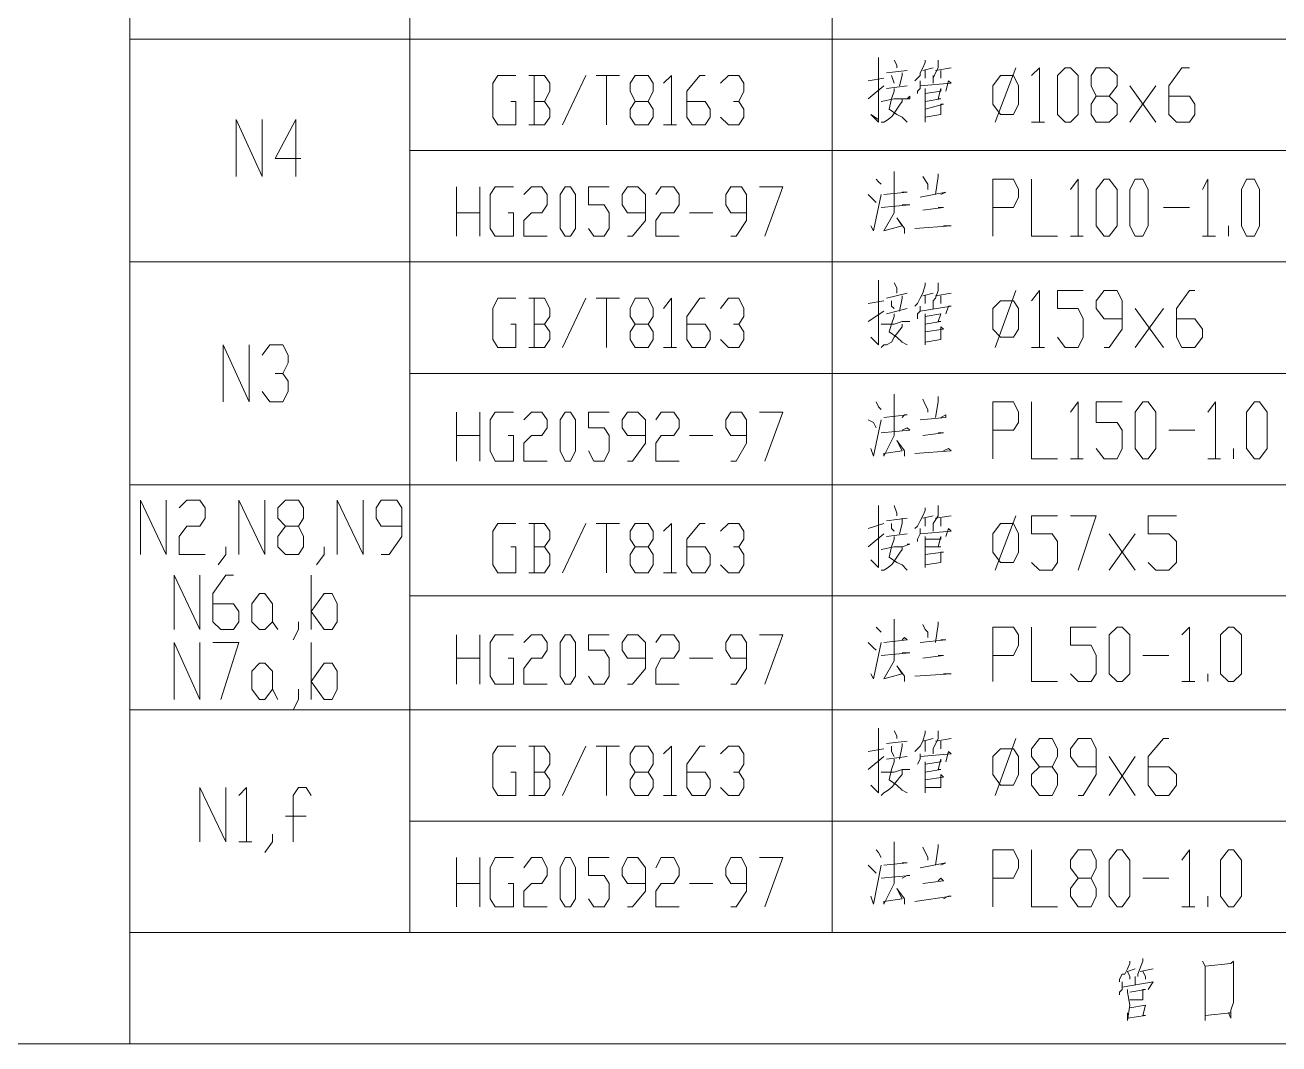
# Model space of a CAD drawing. Extents: x 14941 to 23337, y 2870 to 15192.
# Drawn here: x 17815 to 19161, y 2870 to 3964 of the extents above; entities that cross this region are included whole.
import ezdxf

# ---------------------------------------------------------------- set-up
doc = ezdxf.new("R2010")
doc.units = 0
doc.header["$LTSCALE"] = 8
doc.layers.add('1', color=1, linetype='Continuous')

msp = doc.modelspace()

# ---------------------------------------------------------------- linework, layer by layer
at = {"layer": '1', "color": 0, "lineweight": 18}
for points in [[(17927.9, 4911.1), (17927.9, 3948.9)], [(17927.9, 3948.9), (17927.9, 3709.7)], [(17927.9, 3709.7), (17927.9, 3470.5)], [(17927.9, 3470.5), (17927.9, 3228.6)], [(17927.9, 3228.6), (17927.9, 2989.4)], [(17927.9, 2989.4), (17927.9, 2869.9)], [(23334.1, 2869.9), (14941.2, 2869.9)]]:
    msp.add_lwpolyline(points, dxfattribs=at)
at = {"layer": '1', "color": 0, "lineweight": 5}
for points in [[(18681.6, 4791.5), (18681.6, 3948.9)], [(20633.8, 4671.9), (18228.3, 4671.9), (18228.3, 3948.9)], [(20631, 3948.9), (17927.9, 3948.9)], [(20631, 3948.9), (17927.9, 3948.9)], [(18228.3, 3709.7), (18228.3, 3948.9)], [(18681.6, 3709.7), (18681.6, 3948.9)], [(18731.6, 3929.4), (18731.6, 3926.6), (18731.6, 3926.6), (18731.6, 3882.1), (18731.6, 3859.9), (18723.3, 3868.2), (18731.6, 3862.6)], [(18748.3, 3926.6), (18751.1, 3921), (18751.1, 3918.3)], [(18781.7, 3926.6), (18781.7, 3923.8), (18778.9, 3918.3), (18776.1, 3912.7), (18776.1, 3909.9), (18773.3, 3907.1), (18770.6, 3904.4)], [(18778.9, 3915.5), (18790, 3918.3)], [(18795.6, 3926.6), (18795.6, 3923.8), (18795.6, 3918.3), (18792.8, 3912.7), (18790, 3907.1)], [(18792.8, 3915.5), (18809.5, 3918.3)], [(18856.8, 3859.9), (18879, 3918.3)], [(18895.7, 3909.9), (18904.1, 3918.3), (18904.1, 3859.9)], [(18931.9, 3859.9), (18923.5, 3868.2), (18923.5, 3909.9), (18931.9, 3918.3), (18937.4, 3918.3), (18945.8, 3909.9), (18945.8, 3868.2), (18937.4, 3859.9), (18931.9, 3859.9)], [(18965.2, 3859.9), (18959.7, 3868.2), (18959.7, 3879.3), (18965.2, 3887.7), (18979.1, 3887.7), (18987.5, 3898.8), (18987.5, 3909.9), (18979.1, 3918.3), (18965.2, 3918.3), (18959.7, 3909.9), (18959.7, 3898.8), (18965.2, 3887.7)], [(19043.1, 3887.7), (19065.3, 3887.7), (19070.9, 3879.3), (19070.9, 3868.2), (19065.3, 3859.9), (19051.4, 3859.9), (19043.1, 3868.2), (19043.1, 3898.8), (19057, 3918.3), (19065.3, 3918.3)], [(18336.7, 3882.1), (18342.3, 3882.1), (18342.3, 3857.1), (18322.8, 3857.1), (18317.3, 3865.4), (18317.3, 3901.6), (18322.8, 3909.9), (18342.3, 3909.9)], [(18372.9, 3882.1), (18378.5, 3893.2), (18378.5, 3901.6), (18372.9, 3909.9), (18356.2, 3909.9)], [(18361.8, 3909.9), (18361.8, 3857.1)], [(18392.4, 3857.1), (18417.4, 3909.9)], [(18428.5, 3909.9), (18453.5, 3909.9)], [(18439.6, 3909.9), (18439.6, 3857.1)], [(18470.2, 3857.1), (18464.7, 3865.4), (18464.7, 3873.8), (18470.2, 3882.1), (18484.1, 3882.1), (18489.7, 3893.2), (18489.7, 3901.6), (18484.1, 3909.9), (18470.2, 3909.9), (18464.7, 3901.6), (18464.7, 3893.2), (18470.2, 3882.1)], [(18500.8, 3901.6), (18509.2, 3909.9), (18509.2, 3857.1)], [(18525.8, 3882.1), (18545.3, 3882.1), (18550.9, 3873.8), (18550.9, 3865.4), (18545.3, 3857.1), (18531.4, 3857.1), (18525.8, 3865.4), (18525.8, 3893.2), (18539.8, 3909.9), (18545.3, 3909.9)], [(18562, 3901.6), (18570.3, 3909.9), (18581.5, 3909.9), (18587, 3901.6), (18587, 3893.2), (18581.5, 3882.1), (18575.9, 3882.1)], [(18720.5, 3904.4), (18737.2, 3907.1)], [(18740, 3912.7), (18762.2, 3915.5)], [(18745.5, 3909.9), (18748.3, 3901.6)], [(18756.7, 3912.7), (18756.7, 3909.9), (18753.9, 3898.8)], [(18776.1, 3904.4), (18776.1, 3896), (18773.3, 3893.2), (18773.3, 3893.2), (18773.3, 3890.5)], [(18776.1, 3898.8), (18809.5, 3901.6), (18806.7, 3904.4), (18803.9, 3893.2)], [(18781.7, 3915.5), (18781.7, 3909.9), (18781.7, 3907.1)], [(18790, 3909.9), (18790, 3904.4), (18790, 3901.6)], [(18798.4, 3915.5), (18798.4, 3909.9), (18798.4, 3907.1)], [(18862.3, 3868.2), (18854, 3879.3), (18854, 3898.8), (18862.3, 3909.9), (18876.2, 3909.9), (18881.8, 3898.8), (18881.8, 3879.3), (18876.2, 3868.2), (18862.3, 3868.2)], [(18720.5, 3884.9), (18737.2, 3898.8)], [(18740, 3896), (18762.2, 3898.8)], [(18748.3, 3896), (18748.3, 3893.2), (18745.5, 3884.9), (18742.8, 3873.8), (18751.1, 3868.2), (18756.7, 3865.4), (18762.2, 3859.9)], [(18781.7, 3896), (18781.7, 3859.9), (18781.7, 3868.2)], [(18781.7, 3890.5), (18798.4, 3893.2), (18798.4, 3896), (18795.6, 3884.9), (18798.4, 3884.9), (18781.7, 3882.1)], [(19001.4, 3859.9), (19029.2, 3898.8)], [(19001.4, 3898.8), (19029.2, 3859.9)], [(18356.2, 3857.1), (18372.9, 3857.1), (18378.5, 3865.4), (18378.5, 3873.8), (18372.9, 3882.1), (18361.8, 3882.1)], [(18484.1, 3882.1), (18489.7, 3873.8), (18489.7, 3865.4), (18484.1, 3857.1), (18470.2, 3857.1)], [(18581.5, 3882.1), (18587, 3873.8), (18587, 3865.4), (18581.5, 3857.1), (18570.3, 3857.1), (18562, 3865.4)], [(18734.4, 3882.1), (18748.3, 3884.9), (18756.7, 3884.9), (18765, 3884.9), (18765, 3887.7), (18762.2, 3884.9)], [(18781.7, 3873.8), (18801.2, 3879.3), (18798.4, 3879.3), (18798.4, 3868.2), (18798.4, 3868.2), (18781.7, 3865.4)], [(18979.1, 3887.7), (18987.5, 3879.3), (18987.5, 3868.2), (18979.1, 3859.9), (18965.2, 3859.9)], [(18042, 3801.5), (18042, 3862.6), (18069.8, 3801.5), (18069.8, 3862.6)], [(18111.5, 3820.9), (18083.7, 3820.9), (18105.9, 3862.6), (18105.9, 3801.5)], [(18500.8, 3857.1), (18514.7, 3857.1)], [(18895.7, 3859.9), (18909.6, 3859.9)], [(20631, 3829.3), (18228.3, 3829.3)], [(18728.9, 3798.7), (18731.6, 3795.9), (18734.4, 3793.1)], [(18748.3, 3807), (18748.3, 3801.5), (18748.3, 3768.1), (18748.3, 3762.5), (18737.2, 3743.1), (18737.2, 3743.1), (18756.7, 3748.6), (18751.1, 3757), (18759.4, 3745.8), (18759.4, 3740.3)], [(18778.9, 3801.5), (18784.5, 3793.1), (18784.5, 3787.6)], [(18795.6, 3804.2), (18795.6, 3801.5), (18792.8, 3782)], [(18854, 3737.5), (18854, 3798.7), (18876.2, 3798.7), (18881.8, 3787.6), (18881.8, 3779.2), (18876.2, 3768.1), (18854, 3768.1)], [(18895.7, 3798.7), (18895.7, 3737.5), (18923.5, 3737.5)], [(18937.4, 3787.6), (18945.8, 3798.7), (18945.8, 3737.5)], [(18973.6, 3737.5), (18965.2, 3748.6), (18965.2, 3787.6), (18973.6, 3798.7), (18979.1, 3798.7), (18987.5, 3787.6), (18987.5, 3748.6), (18979.1, 3737.5), (18973.6, 3737.5)], [(19006.9, 3737.5), (19001.4, 3748.6), (19001.4, 3787.6), (19006.9, 3798.7), (19015.3, 3798.7), (19020.8, 3787.6), (19020.8, 3748.6), (19015.3, 3737.5), (19006.9, 3737.5)], [(19079.2, 3787.6), (19084.8, 3798.7), (19084.8, 3737.5)], [(19126.5, 3737.5), (19121, 3748.6), (19121, 3787.6), (19126.5, 3798.7), (19134.9, 3798.7), (19140.4, 3787.6), (19140.4, 3748.6), (19134.9, 3737.5), (19126.5, 3737.5)], [(18278.3, 3737.5), (18278.3, 3790.3)], [(18303.4, 3790.3), (18303.4, 3737.5)], [(18334, 3762.5), (18339.5, 3762.5), (18339.5, 3737.5), (18320.1, 3737.5), (18314.5, 3745.8), (18314.5, 3782), (18320.1, 3790.3), (18339.5, 3790.3)], [(18350.6, 3782), (18359, 3790.3), (18370.1, 3790.3), (18375.7, 3782), (18375.7, 3770.9), (18370.1, 3762.5), (18359, 3762.5), (18350.6, 3754.2), (18350.6, 3737.5), (18375.7, 3737.5)], [(18395.1, 3737.5), (18389.6, 3745.8), (18389.6, 3782), (18395.1, 3790.3), (18400.7, 3790.3), (18406.3, 3782), (18406.3, 3745.8), (18400.7, 3737.5), (18395.1, 3737.5)], [(18420.2, 3745.8), (18425.7, 3737.5), (18436.9, 3737.5), (18442.4, 3745.8), (18442.4, 3762.5), (18436.9, 3770.9), (18420.2, 3770.9), (18420.2, 3790.3), (18442.4, 3790.3)], [(18461.9, 3737.5), (18467.4, 3737.5), (18481.4, 3754.2), (18481.4, 3782), (18473, 3790.3), (18461.9, 3790.3), (18456.3, 3782), (18456.3, 3770.9), (18461.9, 3762.5), (18481.4, 3762.5)], [(18492.5, 3782), (18498, 3790.3), (18511.9, 3790.3), (18517.5, 3782), (18517.5, 3770.9), (18511.9, 3762.5), (18498, 3762.5), (18492.5, 3754.2), (18492.5, 3737.5), (18517.5, 3737.5)], [(18573.1, 3737.5), (18578.7, 3737.5), (18589.8, 3754.2), (18589.8, 3782), (18584.2, 3790.3), (18573.1, 3790.3), (18567.6, 3782), (18567.6, 3770.9), (18573.1, 3762.5), (18589.8, 3762.5)], [(18603.7, 3790.3), (18628.7, 3790.3), (18609.3, 3737.5)], [(18737.2, 3782), (18762.2, 3784.8), (18759.4, 3784.8), (18756.7, 3784.8)], [(18776.1, 3779.2), (18803.9, 3784.8), (18803.9, 3784.8), (18798.4, 3782)], [(18720.5, 3782), (18726.1, 3776.4), (18728.9, 3773.7)], [(18723.3, 3748.6), (18726.1, 3743.1), (18734.4, 3782)], [(18734.4, 3768.1), (18765, 3770.9), (18762.2, 3770.9), (18756.7, 3770.9)], [(18278.3, 3762.5), (18303.4, 3762.5)], [(18528.6, 3762.5), (18553.7, 3762.5)], [(18778.9, 3765.3), (18801.2, 3768.1), (18795.6, 3768.1)], [(19037.5, 3768.1), (19065.3, 3768.1)], [(18770.6, 3745.8), (18809.5, 3748.6), (18806.7, 3748.6), (18801.2, 3748.6)], [(19107.1, 3737.5), (19107.1, 3748.6)], [(18937.4, 3737.5), (18951.3, 3737.5)], [(19079.2, 3737.5), (19093.2, 3737.5)], [(20631, 3709.7), (17927.9, 3709.7)], [(20631, 3709.7), (17927.9, 3709.7)], [(18228.3, 3470.5), (18228.3, 3709.7)], [(18681.6, 3470.5), (18681.6, 3709.7)], [(18731.6, 3690.2), (18731.6, 3684.7), (18731.6, 3687.4), (18731.6, 3643), (18731.6, 3620.7), (18723.3, 3629), (18731.6, 3620.7)], [(18740, 3670.8), (18762.2, 3676.3)], [(18748.3, 3687.4), (18751.1, 3681.9), (18751.1, 3676.3)], [(18781.7, 3687.4), (18781.7, 3684.7), (18778.9, 3676.3), (18776.1, 3670.8), (18776.1, 3670.8), (18773.3, 3665.2), (18770.6, 3662.4)], [(18778.9, 3673.5), (18790, 3676.3)], [(18795.6, 3687.4), (18795.6, 3684.7), (18795.6, 3679.1), (18792.8, 3670.8), (18790, 3668)], [(18792.8, 3673.5), (18809.5, 3676.3)], [(18856.8, 3617.9), (18879, 3679.1)], [(18895.7, 3668), (18904.1, 3679.1), (18904.1, 3617.9)], [(18923.5, 3629), (18931.9, 3617.9), (18945.8, 3617.9), (18951.3, 3629), (18951.3, 3648.5), (18945.8, 3659.6), (18923.5, 3659.6), (18923.5, 3679.1), (18951.3, 3679.1)], [(18973.6, 3617.9), (18979.1, 3617.9), (18993, 3637.4), (18993, 3668), (18987.5, 3679.1), (18973.6, 3679.1), (18965.2, 3668), (18965.2, 3659.6), (18973.6, 3648.5), (18993, 3648.5)], [(19051.4, 3648.5), (19070.9, 3648.5), (19079.2, 3637.4), (19079.2, 3629), (19070.9, 3617.9), (19057, 3617.9), (19051.4, 3629), (19051.4, 3659.6), (19065.3, 3679.1), (19070.9, 3679.1)], [(18336.7, 3643), (18342.3, 3643), (18342.3, 3617.9), (18322.8, 3617.9), (18317.3, 3626.3), (18317.3, 3659.6), (18322.8, 3670.8), (18342.3, 3670.8)], [(18372.9, 3643), (18378.5, 3651.3), (18378.5, 3659.6), (18372.9, 3670.8), (18356.2, 3670.8)], [(18361.8, 3670.8), (18361.8, 3617.9)], [(18392.4, 3617.9), (18417.4, 3670.8)], [(18428.5, 3670.8), (18453.5, 3670.8)], [(18439.6, 3670.8), (18439.6, 3617.9)], [(18470.2, 3617.9), (18464.7, 3626.3), (18464.7, 3634.6), (18470.2, 3643), (18484.1, 3643), (18489.7, 3651.3), (18489.7, 3659.6), (18484.1, 3670.8), (18470.2, 3670.8), (18464.7, 3659.6), (18464.7, 3651.3), (18470.2, 3643)], [(18500.8, 3659.6), (18509.2, 3670.8), (18509.2, 3617.9)], [(18525.8, 3643), (18545.3, 3643), (18550.9, 3634.6), (18550.9, 3626.3), (18545.3, 3617.9), (18531.4, 3617.9), (18525.8, 3626.3), (18525.8, 3651.3), (18539.8, 3670.8), (18545.3, 3670.8)], [(18562, 3659.6), (18570.3, 3670.8), (18581.5, 3670.8), (18587, 3659.6), (18587, 3651.3), (18581.5, 3643), (18575.9, 3643)], [(18720.5, 3665.2), (18737.2, 3668)], [(18745.5, 3668), (18745.5, 3662.4), (18748.3, 3659.6)], [(18756.7, 3673.5), (18756.7, 3670.8), (18753.9, 3656.9)], [(18776.1, 3662.4), (18776.1, 3656.9), (18773.3, 3654.1), (18773.3, 3651.3), (18773.3, 3648.5)], [(18776.1, 3656.9), (18809.5, 3662.4), (18806.7, 3662.4), (18803.9, 3654.1)], [(18781.7, 3673.5), (18781.7, 3670.8), (18781.7, 3665.2)], [(18790, 3668), (18790, 3665.2), (18790, 3659.6)], [(18798.4, 3673.5), (18798.4, 3670.8), (18798.4, 3665.2)], [(18862.3, 3629), (18854, 3637.4), (18854, 3659.6), (18862.3, 3668), (18876.2, 3668), (18881.8, 3659.6), (18881.8, 3637.4), (18876.2, 3629), (18862.3, 3629)], [(18720.5, 3645.7), (18737.2, 3656.9)], [(18740, 3654.1), (18762.2, 3659.6)], [(18748.3, 3654.1), (18748.3, 3651.3), (18745.5, 3643), (18742.8, 3634.6), (18751.1, 3629), (18756.7, 3623.5), (18762.2, 3620.7)], [(18781.7, 3654.1), (18781.7, 3620.7), (18781.7, 3629)], [(18781.7, 3651.3), (18798.4, 3654.1), (18798.4, 3654.1), (18795.6, 3645.7), (18798.4, 3645.7), (18781.7, 3643)], [(19006.9, 3617.9), (19037.5, 3659.6)], [(19006.9, 3659.6), (19037.5, 3617.9)], [(18356.2, 3617.9), (18372.9, 3617.9), (18378.5, 3626.3), (18378.5, 3634.6), (18372.9, 3643), (18361.8, 3643)], [(18484.1, 3643), (18489.7, 3634.6), (18489.7, 3626.3), (18484.1, 3617.9), (18470.2, 3617.9)], [(18581.5, 3643), (18587, 3634.6), (18587, 3626.3), (18581.5, 3617.9), (18570.3, 3617.9), (18562, 3626.3)], [(18734.4, 3643), (18748.3, 3643), (18756.7, 3645.7), (18765, 3645.7), (18762.2, 3645.7)], [(18756.7, 3643), (18756.7, 3640.2), (18748.3, 3629), (18745.5, 3623.5), (18740, 3620.7), (18737.2, 3620.7), (18734.4, 3617.9)], [(18781.7, 3634.6), (18801.2, 3637.4), (18798.4, 3640.2), (18798.4, 3626.3), (18798.4, 3626.3), (18781.7, 3623.5)], [(18028.1, 3559.5), (18028.1, 3620.7), (18055.9, 3559.5), (18055.9, 3620.7)], [(18069.8, 3609.6), (18078.1, 3620.7), (18092, 3620.7), (18097.6, 3609.6), (18097.6, 3601.2), (18092, 3590.1), (18083.7, 3590.1)], [(18500.8, 3617.9), (18514.7, 3617.9)], [(18895.7, 3617.9), (18909.6, 3617.9)], [(18092, 3590.1), (18097.6, 3581.8), (18097.6, 3570.6), (18092, 3559.5), (18078.1, 3559.5), (18069.8, 3570.6)], [(20631, 3590.1), (18228.3, 3590.1)], [(18748.3, 3567.9), (18748.3, 3562.3), (18748.3, 3528.9), (18748.3, 3523.4), (18737.2, 3501.1), (18737.2, 3503.9), (18756.7, 3506.7), (18751.1, 3517.8), (18759.4, 3506.7), (18759.4, 3501.1)], [(18728.9, 3559.5), (18731.6, 3554), (18734.4, 3551.2)], [(18778.9, 3562.3), (18781.7, 3556.7), (18784.5, 3551.2), (18784.5, 3548.4)], [(18795.6, 3565.1), (18795.6, 3559.5), (18792.8, 3542.8)], [(18854, 3498.3), (18854, 3559.5), (18876.2, 3559.5), (18881.8, 3548.4), (18881.8, 3537.3), (18876.2, 3528.9), (18854, 3528.9)], [(18895.7, 3559.5), (18895.7, 3498.3), (18923.5, 3498.3)], [(18937.4, 3548.4), (18945.8, 3559.5), (18945.8, 3498.3)], [(18965.2, 3509.5), (18973.6, 3498.3), (18987.5, 3498.3), (18993, 3509.5), (18993, 3528.9), (18987.5, 3537.3), (18965.2, 3537.3), (18965.2, 3559.5), (18993, 3559.5)], [(19015.3, 3498.3), (19006.9, 3509.5), (19006.9, 3548.4), (19015.3, 3559.5), (19020.8, 3559.5), (19029.2, 3548.4), (19029.2, 3509.5), (19020.8, 3498.3), (19015.3, 3498.3)], [(19084.8, 3548.4), (19093.2, 3559.5), (19093.2, 3498.3)], [(19134.9, 3498.3), (19126.5, 3509.5), (19126.5, 3548.4), (19134.9, 3559.5), (19140.4, 3559.5), (19148.8, 3548.4), (19148.8, 3509.5), (19140.4, 3498.3), (19134.9, 3498.3)], [(18278.3, 3495.6), (18278.3, 3548.4)], [(18303.4, 3548.4), (18303.4, 3495.6)], [(18334, 3523.4), (18339.5, 3523.4), (18339.5, 3495.6), (18320.1, 3495.6), (18314.5, 3506.7), (18314.5, 3540.1), (18320.1, 3548.4), (18339.5, 3548.4)], [(18350.6, 3540.1), (18359, 3548.4), (18370.1, 3548.4), (18375.7, 3540.1), (18375.7, 3531.7), (18370.1, 3523.4), (18359, 3523.4), (18350.6, 3515), (18350.6, 3495.6), (18375.7, 3495.6)], [(18395.1, 3495.6), (18389.6, 3506.7), (18389.6, 3540.1), (18395.1, 3548.4), (18400.7, 3548.4), (18406.3, 3540.1), (18406.3, 3506.7), (18400.7, 3495.6), (18395.1, 3495.6)], [(18420.2, 3506.7), (18425.7, 3495.6), (18436.9, 3495.6), (18442.4, 3506.7), (18442.4, 3523.4), (18436.9, 3531.7), (18420.2, 3531.7), (18420.2, 3548.4), (18442.4, 3548.4)], [(18461.9, 3495.6), (18467.4, 3495.6), (18481.4, 3515), (18481.4, 3540.1), (18473, 3548.4), (18461.9, 3548.4), (18456.3, 3540.1), (18456.3, 3531.7), (18461.9, 3523.4), (18481.4, 3523.4)], [(18492.5, 3540.1), (18498, 3548.4), (18511.9, 3548.4), (18517.5, 3540.1), (18517.5, 3531.7), (18511.9, 3523.4), (18498, 3523.4), (18492.5, 3515), (18492.5, 3495.6), (18517.5, 3495.6)], [(18573.1, 3495.6), (18578.7, 3495.6), (18589.8, 3515), (18589.8, 3540.1), (18584.2, 3548.4), (18573.1, 3548.4), (18567.6, 3540.1), (18567.6, 3531.7), (18573.1, 3523.4), (18589.8, 3523.4)], [(18603.7, 3548.4), (18628.7, 3548.4), (18609.3, 3495.6)], [(18720.5, 3540.1), (18726.1, 3537.3), (18728.9, 3531.7)], [(18723.3, 3509.5), (18726.1, 3501.1), (18734.4, 3540.1)], [(18737.2, 3542.8), (18762.2, 3545.6), (18759.4, 3545.6), (18756.7, 3542.8)], [(18776.1, 3540.1), (18803.9, 3542.8), (18803.9, 3545.6), (18798.4, 3542.8)], [(18734.4, 3526.2), (18765, 3528.9), (18762.2, 3531.7), (18756.7, 3528.9)], [(19043.1, 3528.9), (19070.9, 3528.9)], [(18278.3, 3523.4), (18303.4, 3523.4)], [(18528.6, 3523.4), (18553.7, 3523.4)], [(18778.9, 3523.4), (18801.2, 3526.2), (18798.4, 3526.2), (18795.6, 3526.2)], [(18770.6, 3503.9), (18809.5, 3506.7), (18806.7, 3509.5), (18801.2, 3506.7)], [(19112.6, 3498.3), (19112.6, 3509.5)], [(18937.4, 3498.3), (18951.3, 3498.3)], [(19084.8, 3498.3), (19098.7, 3498.3)], [(20631, 3470.5), (17927.9, 3470.5)], [(20631, 3470.5), (17927.9, 3470.5)], [(18228.3, 3228.6), (18228.3, 3470.5)], [(18681.6, 3228.6), (18681.6, 3470.5)], [(17939.1, 3395.5), (17939.1, 3453.9), (17966.9, 3395.5), (17966.9, 3453.9)], [(17980.8, 3445.5), (17989.1, 3453.9), (18003, 3453.9), (18008.6, 3445.5), (18008.6, 3434.4), (18003, 3426), (17989.1, 3426), (17980.8, 3414.9), (17980.8, 3395.5), (18008.6, 3395.5)], [(18044.7, 3395.5), (18044.7, 3453.9), (18072.6, 3395.5), (18072.6, 3453.9)], [(18094.8, 3395.5), (18086.5, 3403.8), (18086.5, 3414.9), (18094.8, 3426), (18108.7, 3426), (18114.3, 3434.4), (18114.3, 3445.5), (18108.7, 3453.9), (18094.8, 3453.9), (18086.5, 3445.5), (18086.5, 3434.4), (18094.8, 3426)], [(18150.4, 3395.5), (18150.4, 3453.9), (18178.2, 3395.5), (18178.2, 3453.9)], [(18197.7, 3395.5), (18206, 3395.5), (18219.9, 3414.9), (18219.9, 3445.5), (18214.4, 3453.9), (18197.7, 3453.9), (18192.1, 3445.5), (18192.1, 3434.4), (18197.7, 3426), (18219.9, 3426)], [(18731.6, 3448.3), (18731.6, 3445.5), (18731.6, 3445.5), (18731.6, 3401), (18731.6, 3381.5), (18723.3, 3389.9), (18731.6, 3381.5)], [(18748.3, 3448.3), (18751.1, 3439.9), (18751.1, 3437.2)], [(18795.6, 3448.3), (18795.6, 3442.7), (18795.6, 3437.2), (18790, 3428.8)], [(18740, 3431.6), (18762.2, 3434.4)], [(18756.7, 3434.4), (18756.7, 3428.8), (18753.9, 3417.7)], [(18781.7, 3445.5), (18781.7, 3442.7), (18778.9, 3437.2), (18776.1, 3431.6), (18776.1, 3431.6), (18773.3, 3426), (18770.6, 3423.3)], [(18778.9, 3434.4), (18790, 3437.2)], [(18781.7, 3434.4), (18781.7, 3428.8), (18781.7, 3426)], [(18792.8, 3434.4), (18809.5, 3437.2)], [(18798.4, 3434.4), (18798.4, 3428.8), (18798.4, 3426)], [(18856.8, 3378.8), (18879, 3437.2)], [(18895.7, 3387.1), (18904.1, 3378.8), (18918, 3378.8), (18923.5, 3387.1), (18923.5, 3409.4), (18918, 3417.7), (18895.7, 3417.7), (18895.7, 3437.2), (18923.5, 3437.2)], [(18937.4, 3437.2), (18965.2, 3437.2), (18945.8, 3378.8)], [(19020.8, 3387.1), (19029.2, 3378.8), (19043.1, 3378.8), (19051.4, 3387.1), (19051.4, 3409.4), (19043.1, 3417.7), (19020.8, 3417.7), (19020.8, 3437.2), (19051.4, 3437.2)], [(18108.7, 3426), (18114.3, 3414.9), (18114.3, 3403.8), (18108.7, 3395.5), (18094.8, 3395.5)], [(18336.7, 3403.8), (18342.3, 3403.8), (18342.3, 3376), (18322.8, 3376), (18317.3, 3384.3), (18317.3, 3420.5), (18322.8, 3428.8), (18342.3, 3428.8)], [(18372.9, 3403.8), (18378.5, 3412.1), (18378.5, 3420.5), (18372.9, 3428.8), (18356.2, 3428.8)], [(18361.8, 3428.8), (18361.8, 3376)], [(18392.4, 3376), (18417.4, 3428.8)], [(18428.5, 3428.8), (18453.5, 3428.8)], [(18439.6, 3428.8), (18439.6, 3376)], [(18470.2, 3376), (18464.7, 3384.3), (18464.7, 3395.5), (18470.2, 3403.8), (18484.1, 3403.8), (18489.7, 3412.1), (18489.7, 3420.5), (18484.1, 3428.8), (18470.2, 3428.8), (18464.7, 3420.5), (18464.7, 3412.1), (18470.2, 3403.8)], [(18500.8, 3420.5), (18509.2, 3428.8), (18509.2, 3376)], [(18525.8, 3403.8), (18545.3, 3403.8), (18550.9, 3395.5), (18550.9, 3384.3), (18545.3, 3376), (18531.4, 3376), (18525.8, 3384.3), (18525.8, 3412.1), (18539.8, 3428.8), (18545.3, 3428.8)], [(18562, 3420.5), (18570.3, 3428.8), (18581.5, 3428.8), (18587, 3420.5), (18587, 3412.1), (18581.5, 3403.8), (18575.9, 3403.8)], [(18720.5, 3423.3), (18737.2, 3428.8)], [(18745.5, 3428.8), (18745.5, 3423.3), (18748.3, 3420.5)], [(18776.1, 3423.3), (18776.1, 3417.7), (18773.3, 3412.1), (18773.3, 3409.4)], [(18776.1, 3417.7), (18809.5, 3420.5), (18806.7, 3423.3), (18803.9, 3414.9)], [(18790, 3428.8), (18790, 3423.3), (18790, 3420.5)], [(18862.3, 3387.1), (18854, 3398.2), (18854, 3417.7), (18862.3, 3428.8), (18876.2, 3428.8), (18881.8, 3417.7), (18881.8, 3398.2), (18876.2, 3387.1), (18862.3, 3387.1)], [(18720.5, 3403.8), (18737.2, 3417.7)], [(18734.4, 3401), (18748.3, 3403.8), (18756.7, 3403.8), (18765, 3406.6), (18762.2, 3406.6)], [(18740, 3414.9), (18762.2, 3417.7)], [(18748.3, 3414.9), (18748.3, 3412.1), (18745.5, 3403.8), (18742.8, 3392.7), (18751.1, 3387.1), (18756.7, 3384.3), (18762.2, 3378.8)], [(18781.7, 3414.9), (18781.7, 3381.5), (18781.7, 3387.1)], [(18781.7, 3412.1), (18798.4, 3412.1), (18798.4, 3414.9), (18795.6, 3403.8), (18798.4, 3403.8), (18781.7, 3403.8)], [(18979.1, 3378.8), (19006.9, 3417.7)], [(18979.1, 3417.7), (19006.9, 3378.8)], [(18030.8, 3403.8), (18030.8, 3395.5), (18022.5, 3384.3)], [(18136.5, 3403.8), (18136.5, 3395.5), (18128.2, 3384.3)], [(18356.2, 3376), (18372.9, 3376), (18378.5, 3384.3), (18378.5, 3395.5), (18372.9, 3403.8), (18361.8, 3403.8)], [(18484.1, 3403.8), (18489.7, 3395.5), (18489.7, 3384.3), (18484.1, 3376), (18470.2, 3376)], [(18581.5, 3403.8), (18587, 3395.5), (18587, 3384.3), (18581.5, 3376), (18570.3, 3376), (18562, 3384.3)], [(18781.7, 3395.5), (18801.2, 3398.2), (18798.4, 3398.2), (18798.4, 3387.1), (18798.4, 3387.1), (18781.7, 3384.3)], [(17975.2, 3314.8), (17975.2, 3373.2), (18003, 3314.8), (18003, 3373.2)], [(18016.9, 3342.6), (18039.2, 3342.6), (18044.7, 3334.3), (18044.7, 3323.1), (18039.2, 3314.8), (18025.3, 3314.8), (18016.9, 3323.1), (18016.9, 3353.7), (18030.8, 3373.2), (18039.2, 3373.2)], [(18122.6, 3314.8), (18122.6, 3373.2)], [(18500.8, 3376), (18514.7, 3376)], [(18072.6, 3314.8), (18067, 3314.8), (18058.7, 3323.1), (18058.7, 3342.6), (18067, 3353.7), (18072.6, 3353.7), (18080.9, 3342.6), (18080.9, 3323.1), (18072.6, 3314.8)], [(18122.6, 3334.3), (18136.5, 3353.7), (18144.9, 3353.7), (18150.4, 3342.6), (18150.4, 3323.1), (18144.9, 3314.8), (18136.5, 3314.8), (18122.6, 3334.3)], [(20631, 3351), (18228.3, 3351)], [(18748.3, 3325.9), (18748.3, 3323.1), (18748.3, 3287), (18748.3, 3281.4), (18737.2, 3262), (18737.2, 3262), (18756.7, 3267.5), (18751.1, 3275.9), (18759.4, 3264.7), (18759.4, 3259.2)], [(18080.9, 3323.1), (18086.5, 3314.8)], [(18108.7, 3323.1), (18108.7, 3314.8), (18103.1, 3303.7)], [(18728.9, 3317.6), (18731.6, 3314.8), (18734.4, 3312)], [(18778.9, 3320.4), (18781.7, 3314.8), (18784.5, 3312), (18784.5, 3306.5)], [(18795.6, 3323.1), (18795.6, 3320.4), (18792.8, 3300.9)], [(18854, 3259.2), (18854, 3317.6), (18876.2, 3317.6), (18881.8, 3309.2), (18881.8, 3298.1), (18876.2, 3287), (18854, 3287)], [(18895.7, 3317.6), (18895.7, 3259.2), (18923.5, 3259.2)], [(18937.4, 3267.5), (18945.8, 3259.2), (18959.7, 3259.2), (18965.2, 3267.5), (18965.2, 3287), (18959.7, 3298.1), (18937.4, 3298.1), (18937.4, 3317.6), (18965.2, 3317.6)], [(18987.5, 3259.2), (18979.1, 3267.5), (18979.1, 3309.2), (18987.5, 3317.6), (18993, 3317.6), (19001.4, 3309.2), (19001.4, 3267.5), (18993, 3259.2), (18987.5, 3259.2)], [(19057, 3309.2), (19065.3, 3317.6), (19065.3, 3259.2)], [(19107.1, 3259.2), (19098.7, 3267.5), (19098.7, 3309.2), (19107.1, 3317.6), (19112.6, 3317.6), (19121, 3309.2), (19121, 3267.5), (19112.6, 3259.2), (19107.1, 3259.2)], [(17975.2, 3239.7), (17975.2, 3300.9), (18003, 3239.7), (18003, 3300.9)], [(18016.9, 3300.9), (18044.7, 3300.9), (18025.3, 3239.7)], [(18122.6, 3239.7), (18122.6, 3300.9)], [(18278.3, 3256.4), (18278.3, 3309.2)], [(18303.4, 3309.2), (18303.4, 3256.4)], [(18334, 3284.2), (18339.5, 3284.2), (18339.5, 3256.4), (18320.1, 3256.4), (18314.5, 3264.7), (18314.5, 3300.9), (18320.1, 3309.2), (18339.5, 3309.2)], [(18350.6, 3300.9), (18359, 3309.2), (18370.1, 3309.2), (18375.7, 3300.9), (18375.7, 3292.6), (18370.1, 3284.2), (18359, 3284.2), (18350.6, 3273.1), (18350.6, 3256.4), (18375.7, 3256.4)], [(18395.1, 3256.4), (18389.6, 3264.7), (18389.6, 3300.9), (18395.1, 3309.2), (18400.7, 3309.2), (18406.3, 3300.9), (18406.3, 3264.7), (18400.7, 3256.4), (18395.1, 3256.4)], [(18420.2, 3264.7), (18425.7, 3256.4), (18436.9, 3256.4), (18442.4, 3264.7), (18442.4, 3284.2), (18436.9, 3292.6), (18420.2, 3292.6), (18420.2, 3309.2), (18442.4, 3309.2)], [(18461.9, 3256.4), (18467.4, 3256.4), (18481.4, 3273.1), (18481.4, 3300.9), (18473, 3309.2), (18461.9, 3309.2), (18456.3, 3300.9), (18456.3, 3292.6), (18461.9, 3284.2), (18481.4, 3284.2)], [(18492.5, 3300.9), (18498, 3309.2), (18511.9, 3309.2), (18517.5, 3300.9), (18517.5, 3292.6), (18511.9, 3284.2), (18498, 3284.2), (18492.5, 3273.1), (18492.5, 3256.4), (18517.5, 3256.4)], [(18573.1, 3256.4), (18578.7, 3256.4), (18589.8, 3273.1), (18589.8, 3300.9), (18584.2, 3309.2), (18573.1, 3309.2), (18567.6, 3300.9), (18567.6, 3292.6), (18573.1, 3284.2), (18589.8, 3284.2)], [(18603.7, 3309.2), (18628.7, 3309.2), (18609.3, 3256.4)], [(18720.5, 3300.9), (18726.1, 3295.3), (18728.9, 3292.6)], [(18723.3, 3267.5), (18726.1, 3262), (18734.4, 3300.9)], [(18737.2, 3300.9), (18762.2, 3303.7), (18759.4, 3306.5), (18756.7, 3303.7)], [(18776.1, 3300.9), (18803.9, 3303.7), (18803.9, 3303.7), (18798.4, 3303.7)], [(18278.3, 3284.2), (18303.4, 3284.2)], [(18528.6, 3284.2), (18553.7, 3284.2)], [(18734.4, 3287), (18765, 3289.8), (18762.2, 3289.8), (18756.7, 3289.8)], [(18778.9, 3284.2), (18801.2, 3287), (18798.4, 3287), (18795.6, 3287)], [(19015.3, 3287), (19043.1, 3287)], [(18072.6, 3239.7), (18067, 3239.7), (18058.7, 3250.8), (18058.7, 3270.3), (18067, 3278.7), (18072.6, 3278.7), (18080.9, 3270.3), (18080.9, 3250.8), (18072.6, 3239.7)], [(18122.6, 3259.2), (18136.5, 3278.7), (18144.9, 3278.7), (18150.4, 3270.3), (18150.4, 3250.8), (18144.9, 3239.7), (18136.5, 3239.7), (18122.6, 3259.2)], [(18770.6, 3264.7), (18809.5, 3267.5), (18806.7, 3267.5), (18801.2, 3267.5)], [(19057, 3259.2), (19070.9, 3259.2)], [(19084.8, 3259.2), (19084.8, 3267.5)], [(18080.9, 3250.8), (18086.5, 3239.7)], [(18108.7, 3250.8), (18108.7, 3239.7), (18103.1, 3228.6)], [(20631, 3228.6), (17927.9, 3228.6)], [(20631, 3228.6), (17927.9, 3228.6)], [(18228.3, 2989.4), (18228.3, 3228.6)], [(18681.6, 2989.4), (18681.6, 3228.6)], [(18731.6, 3209.1), (18731.6, 3206.3), (18731.6, 3206.3), (18731.6, 3161.9), (18731.6, 3139.6), (18723.3, 3147.9), (18731.6, 3139.6)], [(18748.3, 3206.3), (18751.1, 3200.8), (18751.1, 3198)], [(18781.7, 3206.3), (18781.7, 3203.6), (18778.9, 3195.2), (18776.1, 3189.7), (18776.1, 3189.7), (18773.3, 3186.9), (18770.6, 3184.1)], [(18795.6, 3206.3), (18795.6, 3203.6), (18795.6, 3198), (18790, 3186.9)], [(18740, 3192.4), (18762.2, 3195.2)], [(18756.7, 3192.4), (18756.7, 3189.7), (18753.9, 3175.8)], [(18778.9, 3195.2), (18790, 3198)], [(18781.7, 3195.2), (18781.7, 3189.7), (18781.7, 3184.1)], [(18792.8, 3195.2), (18809.5, 3198)], [(18798.4, 3195.2), (18798.4, 3189.7), (18798.4, 3186.9)], [(18856.8, 3136.8), (18879, 3198)], [(18904.1, 3136.8), (18895.7, 3147.9), (18895.7, 3159.1), (18904.1, 3167.4), (18918, 3167.4), (18923.5, 3178.5), (18923.5, 3186.9), (18918, 3198), (18904.1, 3198), (18895.7, 3186.9), (18895.7, 3178.5), (18904.1, 3167.4)], [(18945.8, 3136.8), (18951.3, 3136.8), (18965.2, 3159.1), (18965.2, 3186.9), (18959.7, 3198), (18945.8, 3198), (18937.4, 3186.9), (18937.4, 3178.5), (18945.8, 3167.4), (18965.2, 3167.4)], [(19020.8, 3167.4), (19043.1, 3167.4), (19051.4, 3159.1), (19051.4, 3147.9), (19043.1, 3136.8), (19029.2, 3136.8), (19020.8, 3147.9), (19020.8, 3178.5), (19037.5, 3198), (19043.1, 3198)], [(18336.7, 3161.9), (18342.3, 3161.9), (18342.3, 3136.8), (18322.8, 3136.8), (18317.3, 3145.2), (18317.3, 3181.3), (18322.8, 3189.7), (18342.3, 3189.7)], [(18372.9, 3161.9), (18378.5, 3170.2), (18378.5, 3181.3), (18372.9, 3189.7), (18356.2, 3189.7)], [(18361.8, 3189.7), (18361.8, 3136.8)], [(18392.4, 3136.8), (18417.4, 3189.7)], [(18428.5, 3189.7), (18453.5, 3189.7)], [(18439.6, 3189.7), (18439.6, 3136.8)], [(18470.2, 3136.8), (18464.7, 3145.2), (18464.7, 3153.5), (18470.2, 3161.9), (18484.1, 3161.9), (18489.7, 3170.2), (18489.7, 3181.3), (18484.1, 3189.7), (18470.2, 3189.7), (18464.7, 3181.3), (18464.7, 3170.2), (18470.2, 3161.9)], [(18500.8, 3181.3), (18509.2, 3189.7), (18509.2, 3136.8)], [(18525.8, 3161.9), (18545.3, 3161.9), (18550.9, 3153.5), (18550.9, 3145.2), (18545.3, 3136.8), (18531.4, 3136.8), (18525.8, 3145.2), (18525.8, 3170.2), (18539.8, 3189.7), (18545.3, 3189.7)], [(18562, 3181.3), (18570.3, 3189.7), (18581.5, 3189.7), (18587, 3181.3), (18587, 3170.2), (18581.5, 3161.9), (18575.9, 3161.9)], [(18720.5, 3184.1), (18737.2, 3186.9)], [(18720.5, 3164.6), (18737.2, 3178.5)], [(18740, 3175.8), (18762.2, 3178.5)], [(18745.5, 3189.7), (18745.5, 3184.1), (18748.3, 3178.5)], [(18776.1, 3181.3), (18776.1, 3175.8), (18773.3, 3170.2), (18773.3, 3170.2)], [(18776.1, 3178.5), (18809.5, 3181.3), (18806.7, 3184.1), (18803.9, 3173)], [(18790, 3186.9), (18790, 3184.1), (18790, 3181.3)], [(18862.3, 3147.9), (18854, 3159.1), (18854, 3178.5), (18862.3, 3186.9), (18876.2, 3186.9), (18881.8, 3178.5), (18881.8, 3159.1), (18876.2, 3147.9), (18862.3, 3147.9)], [(18979.1, 3136.8), (19006.9, 3178.5)], [(18979.1, 3178.5), (19006.9, 3136.8)], [(18734.4, 3161.9), (18748.3, 3161.9), (18756.7, 3164.6), (18765, 3164.6), (18762.2, 3164.6)], [(18748.3, 3175.8), (18748.3, 3173), (18745.5, 3164.6), (18742.8, 3153.5), (18751.1, 3147.9), (18756.7, 3142.4), (18762.2, 3139.6)], [(18781.7, 3170.2), (18798.4, 3173), (18798.4, 3175.8), (18795.6, 3164.6), (18798.4, 3164.6), (18781.7, 3161.9)], [(18781.7, 3173), (18781.7, 3139.6), (18781.7, 3147.9)], [(18918, 3167.4), (18923.5, 3159.1), (18923.5, 3147.9), (18918, 3136.8), (18904.1, 3136.8)], [(18356.2, 3136.8), (18372.9, 3136.8), (18378.5, 3145.2), (18378.5, 3153.5), (18372.9, 3161.9), (18361.8, 3161.9)], [(18484.1, 3161.9), (18489.7, 3153.5), (18489.7, 3145.2), (18484.1, 3136.8), (18470.2, 3136.8)], [(18581.5, 3161.9), (18587, 3153.5), (18587, 3145.2), (18581.5, 3136.8), (18570.3, 3136.8), (18562, 3145.2)], [(18781.7, 3153.5), (18801.2, 3156.3), (18798.4, 3159.1), (18798.4, 3145.2), (18798.4, 3145.2), (18781.7, 3145.2)], [(18003, 3086.8), (18003, 3145.2), (18030.8, 3086.8), (18030.8, 3145.2)], [(18044.7, 3136.8), (18053.1, 3145.2), (18053.1, 3086.8)], [(18122.6, 3136.8), (18117.1, 3145.2), (18108.7, 3145.2), (18103.1, 3136.8), (18103.1, 3086.8)], [(18500.8, 3136.8), (18514.7, 3136.8)], [(18094.8, 3114.6), (18117.1, 3114.6)], [(20631, 3109), (18228.3, 3109)], [(18044.7, 3086.8), (18058.7, 3086.8)], [(18080.9, 3095.1), (18080.9, 3086.8), (18072.6, 3075.6)], [(18748.3, 3086.8), (18748.3, 3081.2), (18748.3, 3047.8), (18748.3, 3042.3), (18737.2, 3020), (18737.2, 3022.8), (18756.7, 3025.6), (18751.1, 3036.7), (18759.4, 3025.6), (18759.4, 3020)], [(18795.6, 3084), (18795.6, 3081.2), (18792.8, 3061.7)], [(18278.3, 3017.2), (18278.3, 3070.1)], [(18303.4, 3070.1), (18303.4, 3017.2)], [(18334, 3042.3), (18339.5, 3042.3), (18339.5, 3017.2), (18320.1, 3017.2), (18314.5, 3025.6), (18314.5, 3059), (18320.1, 3070.1), (18339.5, 3070.1)], [(18350.6, 3059), (18359, 3070.1), (18370.1, 3070.1), (18375.7, 3059), (18375.7, 3050.6), (18370.1, 3042.3), (18359, 3042.3), (18350.6, 3033.9), (18350.6, 3017.2), (18375.7, 3017.2)], [(18395.1, 3017.2), (18389.6, 3025.6), (18389.6, 3059), (18395.1, 3070.1), (18400.7, 3070.1), (18406.3, 3059), (18406.3, 3025.6), (18400.7, 3017.2), (18395.1, 3017.2)], [(18420.2, 3025.6), (18425.7, 3017.2), (18436.9, 3017.2), (18442.4, 3025.6), (18442.4, 3042.3), (18436.9, 3050.6), (18420.2, 3050.6), (18420.2, 3070.1), (18442.4, 3070.1)], [(18461.9, 3017.2), (18467.4, 3017.2), (18481.4, 3033.9), (18481.4, 3059), (18473, 3070.1), (18461.9, 3070.1), (18456.3, 3059), (18456.3, 3050.6), (18461.9, 3042.3), (18481.4, 3042.3)], [(18492.5, 3059), (18498, 3070.1), (18511.9, 3070.1), (18517.5, 3059), (18517.5, 3050.6), (18511.9, 3042.3), (18498, 3042.3), (18492.5, 3033.9), (18492.5, 3017.2), (18517.5, 3017.2)], [(18573.1, 3017.2), (18578.7, 3017.2), (18589.8, 3033.9), (18589.8, 3059), (18584.2, 3070.1), (18573.1, 3070.1), (18567.6, 3059), (18567.6, 3050.6), (18573.1, 3042.3), (18589.8, 3042.3)], [(18603.7, 3070.1), (18628.7, 3070.1), (18609.3, 3017.2)], [(18728.9, 3078.4), (18731.6, 3075.6), (18734.4, 3070.1)], [(18778.9, 3081.2), (18784.5, 3070.1), (18784.5, 3067.3)], [(18854, 3017.2), (18854, 3078.4), (18876.2, 3078.4), (18881.8, 3067.3), (18881.8, 3059), (18876.2, 3047.8), (18854, 3047.8)], [(18895.7, 3078.4), (18895.7, 3017.2), (18923.5, 3017.2)], [(18945.8, 3017.2), (18937.4, 3028.4), (18937.4, 3036.7), (18945.8, 3047.8), (18959.7, 3047.8), (18965.2, 3059), (18965.2, 3067.3), (18959.7, 3078.4), (18945.8, 3078.4), (18937.4, 3067.3), (18937.4, 3059), (18945.8, 3047.8)], [(18987.5, 3017.2), (18979.1, 3028.4), (18979.1, 3067.3), (18987.5, 3078.4), (18993, 3078.4), (19001.4, 3067.3), (19001.4, 3028.4), (18993, 3017.2), (18987.5, 3017.2)], [(19057, 3067.3), (19065.3, 3078.4), (19065.3, 3017.2)], [(19107.1, 3017.2), (19098.7, 3028.4), (19098.7, 3067.3), (19107.1, 3078.4), (19112.6, 3078.4), (19121, 3067.3), (19121, 3028.4), (19112.6, 3017.2), (19107.1, 3017.2)], [(18720.5, 3061.7), (18726.1, 3056.2), (18728.9, 3053.4)], [(18723.3, 3028.4), (18726.1, 3020), (18734.4, 3061.7)], [(18737.2, 3061.7), (18762.2, 3064.5), (18759.4, 3064.5), (18756.7, 3064.5)], [(18776.1, 3059), (18803.9, 3064.5), (18803.9, 3064.5), (18798.4, 3061.7)], [(18278.3, 3042.3), (18303.4, 3042.3)], [(18528.6, 3042.3), (18553.7, 3042.3)], [(18734.4, 3047.8), (18765, 3050.6), (18762.2, 3050.6), (18756.7, 3047.8)], [(18778.9, 3042.3), (18801.2, 3045.1), (18798.4, 3047.8), (18795.6, 3045.1)], [(18959.7, 3047.8), (18965.2, 3036.7), (18965.2, 3028.4), (18959.7, 3017.2), (18945.8, 3017.2)], [(19015.3, 3047.8), (19043.1, 3047.8)], [(18770.6, 3022.8), (18809.5, 3028.4), (18806.7, 3028.4), (18801.2, 3025.6)], [(19057, 3017.2), (19070.9, 3017.2)], [(19084.8, 3017.2), (19084.8, 3028.4)], [(20631, 2989.4), (17927.9, 2989.4)], [(20631, 2989.4), (17927.9, 2989.4)], [(19015.3, 2961.6), (19015.3, 2958.8), (19009.7, 2944.9), (19009.7, 2942.2)], [(19001.4, 2958.8), (19001.4, 2956.1), (18998.6, 2950.5), (18995.8, 2944.9), (18993, 2944.9), (18990.3, 2939.4), (18990.3, 2936.6)], [(18998.6, 2947.7), (19006.9, 2950.5)], [(18998.6, 2947.7), (19001.4, 2942.2), (19001.4, 2939.4)], [(19012.5, 2947.7), (19026.4, 2950.5)], [(19015.3, 2947.7), (19018.1, 2942.2), (19018.1, 2939.4)], [(19079.2, 2958.8), (19082, 2953.3), (19082, 2894.9), (19082, 2900.4), (19109.8, 2903.2), (19107.1, 2903.2), (19109.8, 2897.7), (19109.8, 2906), (19112.6, 2914.4), (19112.6, 2928.3), (19112.6, 2958.8), (19112.6, 2958.8), (19109.8, 2956.1), (19082, 2953.3)], [(18993, 2936.6), (18993, 2933.8), (18993, 2928.3), (18990.3, 2925.5), (18990.3, 2922.7)], [(18993, 2931), (19026.4, 2936.6), (19026.4, 2936.6), (19020.8, 2928.3)], [(19006.9, 2942.2), (19006.9, 2939.4), (19006.9, 2933.8)], [(18998.6, 2928.3), (18998.6, 2925.5), (19001.4, 2911.6), (18998.6, 2894.9), (18998.6, 2903.2)], [(19001.4, 2925.5), (19018.1, 2928.3), (19015.3, 2928.3), (19015.3, 2917.1), (19015.3, 2917.1), (19001.4, 2917.1)], [(19001.4, 2908.8), (19018.1, 2911.6), (19018.1, 2911.6), (19015.3, 2900.4), (19018.1, 2900.4), (18998.6, 2897.7)], [(20631, 2869.9), (17927.9, 2869.9)]]:
    msp.add_lwpolyline(points, dxfattribs=at)
for points in [[(18756.7, 3884.9), (18756.7, 3884.9), (18756.7, 3882.1), (18756.7, 3882.1), (18748.3, 3871), (18748.3, 3865.4), (18737.2, 3859.9), (18737.2, 3859.9), (18734.4, 3859.9), (18734.4, 3859.9)], [(18756.7, 3403.8), (18756.7, 3403.8), (18756.7, 3401), (18756.7, 3401), (18748.3, 3389.9), (18748.3, 3384.3), (18737.2, 3378.8), (18737.2, 3378.8), (18734.4, 3378.8), (18734.4, 3378.8)], [(18756.7, 3164.6), (18756.7, 3164.6), (18756.7, 3159.1), (18756.7, 3159.1), (18748.3, 3150.7), (18748.3, 3145.2), (18737.2, 3139.6), (18737.2, 3139.6), (18734.4, 3136.8), (18734.4, 3136.8)]]:
    msp.add_open_spline(points, degree=3, knots=[0, 0, 0, 0, 1, 1, 1, 2, 2, 2, 3, 3, 3, 3], dxfattribs=at)

doc.saveas('drawing.dxf')
